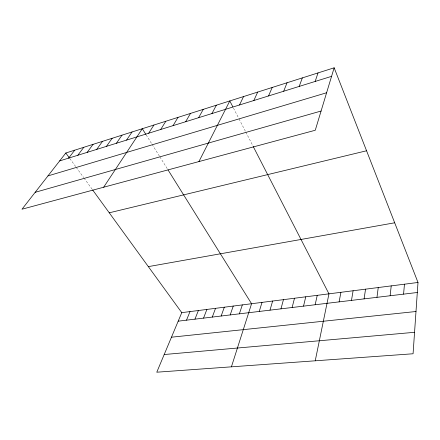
<?xml version="1.0" encoding="UTF-8"?>
<svg xmlns="http://www.w3.org/2000/svg" width="440" height="440" viewBox="0 0 440 440"><rect width="100%" height="100%" fill="white"/><g stroke="black" fill="none" stroke-linecap="round" stroke-linejoin="round"><path stroke-width="0.33" stroke-dasharray="2.2 1.65" d="M69.844 158.56L75.84 166.81M76.236 167.354L83.661 177.573M84.046 178.107L92.252 189.404M146.141 134.86L151.773 143.875M152.13 144.447L159.555 156.338M159.902 156.893L167.305 168.751M233.481 108.092L238.733 118.316M239.047 118.927L245.548 131.566M245.85 132.16L252.918 145.91"/><path stroke-width="0.66" d="M334.152 67.799L315.271 130.257L22 209.209L65.813 153.005L334.152 67.799L418 282.464L413.077 353.766L156.778 372.202L181.77 312.642L92.648 189.948M403.574 294.14L404.47 284.196M390.132 295.752L391.221 285.885M376.97 297.33L378.246 287.54M364.089 298.875L365.547 289.168M351.478 300.388L353.1 290.757M339.119 301.868L340.907 292.314M315.233 360.806L328.961 293.838L253.231 146.514M315.15 304.744L317.245 295.334M303.529 306.136L305.762 296.802M292.127 307.505L294.503 298.238M280.957 308.847L283.459 299.651M269.995 310.161L272.63 301.032M259.248 311.449L262.004 302.39M231.418 366.834L251.57 303.721L168.02 169.895M239.365 313.83L242.336 304.904M315.161 81.45L318.027 72.919M230.186 314.93L233.255 306.064M221.161 316.014L224.318 307.202M299.2 86.411L302.341 77.897M212.284 317.081L215.534 308.33M203.549 318.125L206.888 309.43M194.959 319.154L198.38 310.519M283.673 91.245L287.062 82.748M186.505 320.172L190.009 311.586M268.554 95.942L272.19 87.472M253.836 100.524L257.692 92.076M239.498 104.979L243.568 96.558M198.93 161.579L229.801 100.931L232.865 106.898M211.91 113.564L216.37 105.199M198.627 117.695L203.269 109.357M185.674 121.721L190.487 113.416M173.041 125.653L178.013 117.376M160.705 129.487L165.831 121.248M148.665 133.232L153.929 125.026M103.653 187.226L142.307 128.717L145.794 134.299M126.544 140.113L132.055 131.972M116.391 143.27L122.012 135.157M106.447 146.361L112.172 138.281M96.707 149.391L102.531 141.345M87.164 152.361L93.082 144.347M77.809 155.271L83.814 147.29M68.635 158.12L74.723 150.178M59.642 160.919L331.568 76.346M47.955 175.912L326.607 92.763M35.178 192.308L321.084 111.034M109.252 212.806L366.559 150.772M148.34 266.624L394.691 222.789M181.77 312.642L418 282.464M178.189 321.167L417.307 292.495M171.463 337.2L415.998 311.509M164.191 354.53L414.563 332.305M65.813 153.005L69.443 158.004"/></g></svg>
